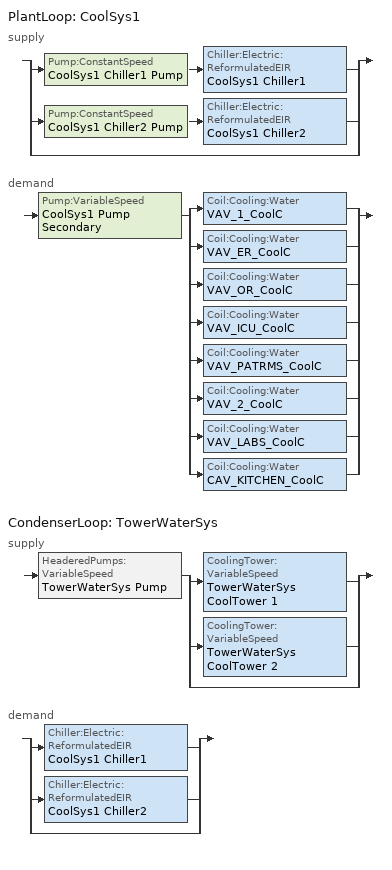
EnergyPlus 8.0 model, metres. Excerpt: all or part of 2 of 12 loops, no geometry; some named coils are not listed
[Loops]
PlantLoop 'CoolSys1'
 supply: split
  | Pump:ConstantSpeed 'CoolSys1 Chiller1 Pump' > Chiller:Electric:ReformulatedEIR 'CoolSys1 Chiller1'
  | Pump:ConstantSpeed 'CoolSys1 Chiller2 Pump' > Chiller:Electric:ReformulatedEIR 'CoolSys1 Chiller2'
  | bypass
 demand: Pump:VariableSpeed 'CoolSys1 Pump Secondary' > split
  | Coil:Cooling:Water 'VAV_1_CoolC'
  | Coil:Cooling:Water 'VAV_ER_CoolC'
  | Coil:Cooling:Water 'VAV_OR_CoolC'
  | Coil:Cooling:Water 'VAV_ICU_CoolC'
  | Coil:Cooling:Water 'VAV_PATRMS_CoolC'
  | Coil:Cooling:Water 'VAV_2_CoolC'
  | Coil:Cooling:Water 'VAV_LABS_CoolC'
  | Coil:Cooling:Water 'CAV_KITCHEN_CoolC'
CondenserLoop 'TowerWaterSys'
 supply: HeaderedPumps:VariableSpeed 'TowerWaterSys Pump' > split
  | CoolingTower:VariableSpeed 'TowerWaterSys CoolTower 1'
  | CoolingTower:VariableSpeed 'TowerWaterSys CoolTower 2'
  | bypass
 demand: split
  | Chiller:Electric:ReformulatedEIR 'CoolSys1 Chiller1'
  | Chiller:Electric:ReformulatedEIR 'CoolSys1 Chiller2'
  | bypass
[Sizing:Plant]
Name | Loop Type | Design Loop Exit Temperature {C} | Loop Design Temperature Difference {deltaC}
CoolSys1 | Cooling | 7.22 | 6.67
TowerWaterSys | Condenser | 29.4 | 5.6
[PlantLoop]
CoolSys1: Fluid Type=WATER; Plant Equipment Operation Scheme=CoolSys1 Loop Operation Scheme List; Maximum Loop Temperature {C}=98; Minimum Loop Temperature {C}=1; Maximum Loop Flow Rate {m3/s}=AUTOSIZE; Minimum Loop Flow Rate {m3/s}=0; Plant Loop Volume {m3}=autocalculate; Load Distribution Scheme=Uniform; Common Pipe Simulation=TwoWayCommonPipe
[CondenserLoop]
TowerWaterSys: Fluid Type=Water; Condenser Equipment Operation Scheme=TowerWaterSys Loop Operation Scheme List; Maximum Loop Temperature {C}=80; Minimum Loop Temperature {C}=5; Maximum Loop Flow Rate {m3/s}=AUTOSIZE; Minimum Loop Flow Rate {m3/s}=0; Condenser Loop Volume {m3}=AUTOSIZE; Load Distribution Scheme=SEQUENTIAL
[PlantEquipmentOperationSchemes]
CoolSys1 Loop Operation Scheme List: Control Scheme 1=CoolSys1 Operation Scheme; Control Scheme 1 Schedule=PlantOnSched
[CondenserEquipmentOperationSchemes]
TowerWaterSys Loop Operation Scheme List: Control Scheme 1=TowerWaterSys Operation Scheme; Control Scheme 1 Schedule=PlantOnSched
[PlantEquipmentOperation:CoolingLoad] Load Range 1 Lower Limit {W}=0; Load Range 1 Upper Limit {W}=929015; Load Range 2 Lower Limit {W}=929015; Load Range 2 Upper Limit {W}=100000000000000
Name | Range 1 Equipment List | Range 2 Equipment List
CoolSys1 Operation Scheme | CoolSys1 Equipment List 1 | CoolSys1 Equipment List 2
TowerWaterSys Operation Scheme | TowerWaterSys Equipment List 1 | TowerWaterSys Equipment List 2
[PlantEquipmentList]
CoolSys1 Equipment List 1: CoolSys1 Chiller1
CoolSys1 Equipment List 2: CoolSys1 Chiller1, CoolSys1 Chiller2
[CondenserEquipmentList]
TowerWaterSys Equipment List 1: TowerWaterSys CoolTower 1
TowerWaterSys Equipment List 2: TowerWaterSys CoolTower 1, TowerWaterSys CoolTower 2
[SetpointManager:Scheduled] Control Variable=Temperature
Name | Schedule | Setpoint Node or NodeList
CoolSys1 Loop Plant Demand Inlet Setpoint Manager | CW-Loop-Temp-Schedule | CoolSys1 Demand Inlet Node
CoolSys1 Loop Setpoint Manager | CW-Loop-Temp-Schedule | CoolSys1 Supply Outlet Node
TowerWaterSystem Loop Setpoint Manager | Tower-Loop-Temp-Schedule | TowerWaterSys Supply Outlet Node
[Chiller:Electric:ReformulatedEIR] Reference Capacity {W}=929015; Reference COP {W/W}=5.33; Reference Leaving Chilled Water Temperature {C}=6.67; Reference Leaving Condenser Water Temperature {C}=34.4444; Reference Chilled Water Flow Rate {m3/s}=0.0337865; Reference Condenser Water Flow Rate {m3/s}=AutoSize; Cooling Capacity Function of Temperature Curve=WC_PD_GT150_2010_PA_CAPFT; Electric Input to Cooling Output Ratio Function of Temperature Curve=WC_PD_GT150_2010_PA_EIRFT; Electric Input to Cooling Output Ratio Function of Part Load Ratio Curve=WC_PD_150to300_2010_PA_EIRFPLR; Minimum Part Load Ratio=0.1; Maximum Part Load Ratio=1; Optimum Part Load Ratio=1; Minimum Unloading Ratio=0.1; Leaving Chilled Water Lower Temperature Limit {C}=5; Chiller Flow Mode Type=ConstantFlow; Design Heat Recovery Water Flow Rate {m3/s}=0
CoolSys1 Chiller1; CoolSys1 Chiller2
[CoolingTower:VariableSpeed] Model Type=CoolToolsCrossFlow; Design Approach Temperature {deltaC}=3.9; Design Range Temperature {deltaC}=5.6; Design Water Flow Rate {m3/s}=0.036634; Design Air Flow Rate {m3/s}=autosize; Design Fan Power {W}=25886; Fan Power Ratio Function of Air Flow Rate Ratio Curve=Tower_Fan_Curve; Minimum Air Flow Rate Ratio=0.2; Fraction of Tower Capacity in Free Convection Regime=0.125; Number of Cells=2; Sizing Factor=1
Name | Cell Control              !- Cell Control | Cell Control
TowerWaterSys CoolTower 1 | MaximalCell
TowerWaterSys CoolTower 2 |  | MaximalCell
[Pump:ConstantSpeed] Rated Flow Rate {m3/s}=AUTOSIZE; Rated Pump Head {Pa}=44761.3; Rated Power Consumption {W}=AUTOSIZE; Motor Efficiency=0.9; Fraction of Motor Inefficiencies to Fluid Stream=0; Pump Control Type=Intermittent
CoolSys1 Chiller1 Pump; CoolSys1 Chiller2 Pump
[Pump:VariableSpeed]
CoolSys1 Pump Secondary: Rated Flow Rate {m3/s}=autosize; Rated Pump Head {Pa}=134284; Rated Power Consumption {W}=autosize; Motor Efficiency=0.9; Fraction of Motor Inefficiencies to Fluid Stream=0; Coefficient 1 of the Part Load Performance Curve=0; Coefficient 2 of the Part Load Performance Curve=0.0205; Coefficient 3 of the Part Load Performance Curve=0.4101; Coefficient 4 of the Part Load Performance Curve=0.5753; Minimum Flow Rate {m3/s}=0; Pump Control Type=Intermittent
[HeaderedPumps:VariableSpeed]
TowerWaterSys Pump: Total Rated Flow Rate {m3/s}=AUTOSIZE; Number of Pumps in Bank=2; Flow Sequencing Control Scheme=SEQUENTIAL; Rated Pump Head {Pa}   !- Rated Pu=148557; Rated Power Consumption {W}=autosize; Motor Efficiency=0.87; Fraction of Motor Inefficiencies to Fluid Stream=0; Coefficient 1 of the Part Load Performance Curve=0; Coefficient 2 of the Part Load Performance Curve=0.0216; Coefficient 3 of the Part Load Performance Curve=-0.0325; Coefficient 4 of the Part Load Performance Curve=1.0095; Minimum Flow Rate Fraction=0; Pump Control Type=Intermittent
[EnergyManagementSystem:Sensor]
Name | Output:Variable or Output:Meter Index Key | Output:Variable or Output:Meter
Tower_PumpMassFlow | TowerWaterSys Supply Inlet Node | System Node Mass Flow Rate
Chiller1_Status | CoolSys1 Chiller1 | Chiller Electric Power
Chiller2_Status | CoolSys1 Chiller2 | Chiller Electric Power
ChillerPlantDemandLoad | CoolSys1 | Plant Supply Side Cooling Demand Rate
[EnergyManagementSystem:Actuator]
Name | Actuated Component Unique | Actuated Component Type | Actuated Component Control Type
Chiller2PumpStatus | COOLSYS1 CHILLER2 PUMP | Plant Component Pump:ConstantSpeed | On/Off Supervisory
Chiller1PumpFlow | COOLSYS1 CHILLER1 PUMP | Pump | Pump Mass Flow Rate
Chiller2PumpFlow | COOLSYS1 CHILLER2 PUMP | Pump | Pump Mass Flow Rate
Chiller2Status | COOLSYS1 CHILLER2 | Plant Component Chiller:Electric:ReformulatedEIR | On/Off Supervisory
[EnergyManagementSystem:InternalVariable]
Chiller2PumpDesignFlow: Internal Data Index Key=COOLSYS1 CHILLER2 PUMP; Internal Data Type=Pump Maximum Mass Flow Rate
[Schedule:Compact]
PlantOnSched: Through: 12/31, For: AllDays, Until: 24:00, 1
CW-Loop-Temp-Schedule: Through: 12/31, For: AllDays, Until: 24:00, 6.7
Tower-Loop-Temp-Schedule: Through: 12/31, For: AllDays, Until: 24:00, 21.1
[Curve:Biquadratic] Minimum Value of x=5; Maximum Value of x=10; Minimum Value of y=17.78; Maximum Value of y=46.11
Name | Coefficient1 Constant | Coefficient2 x | Coefficient3 x**2 | Coefficient4 y | Coefficient5 y**2 | Coefficient6 x*y
WC_PD_GT150_2010_PA_CAPFT | 0.906115 | 0.0292277 | -0.0003647 | -0.0009709 | -9.05e-05 | 0.0002527
WC_PD_GT150_2010_PA_EIRFT | 0.377312 | -0.0229032 | 0.0016504 | 0.0118156 | 0.0004345 | -0.0010132
[Curve:Bicubic]
WC_PD_150TO300_2010_PA_EIRFPLR: Coefficient1 Constant=-0.136053; Coefficient2 x=0.0086427; Coefficient3 x**2=3.85558e-06; Coefficient4 y=1.02403; Coefficient5 y**2=0.0604744; Coefficient6 x*y=-0.00894786; Coefficient7 x**3=0; Coefficient8 y**3=0.057066; Coefficient9 x**2*y=0; Coefficient10 x*y**2=0; Minimum Value of x=31.13; Maximum Value of x=36.52; Minimum Value of y=0.19; Maximum Value of y=1.03
[Curve:Cubic]
Tower_Fan_Curve: Coefficient1 Constant=0; Coefficient2 x=0; Coefficient3 x**2=0; Coefficient4 x**3=1; Minimum Value of x=0; Maximum Value of x=1
